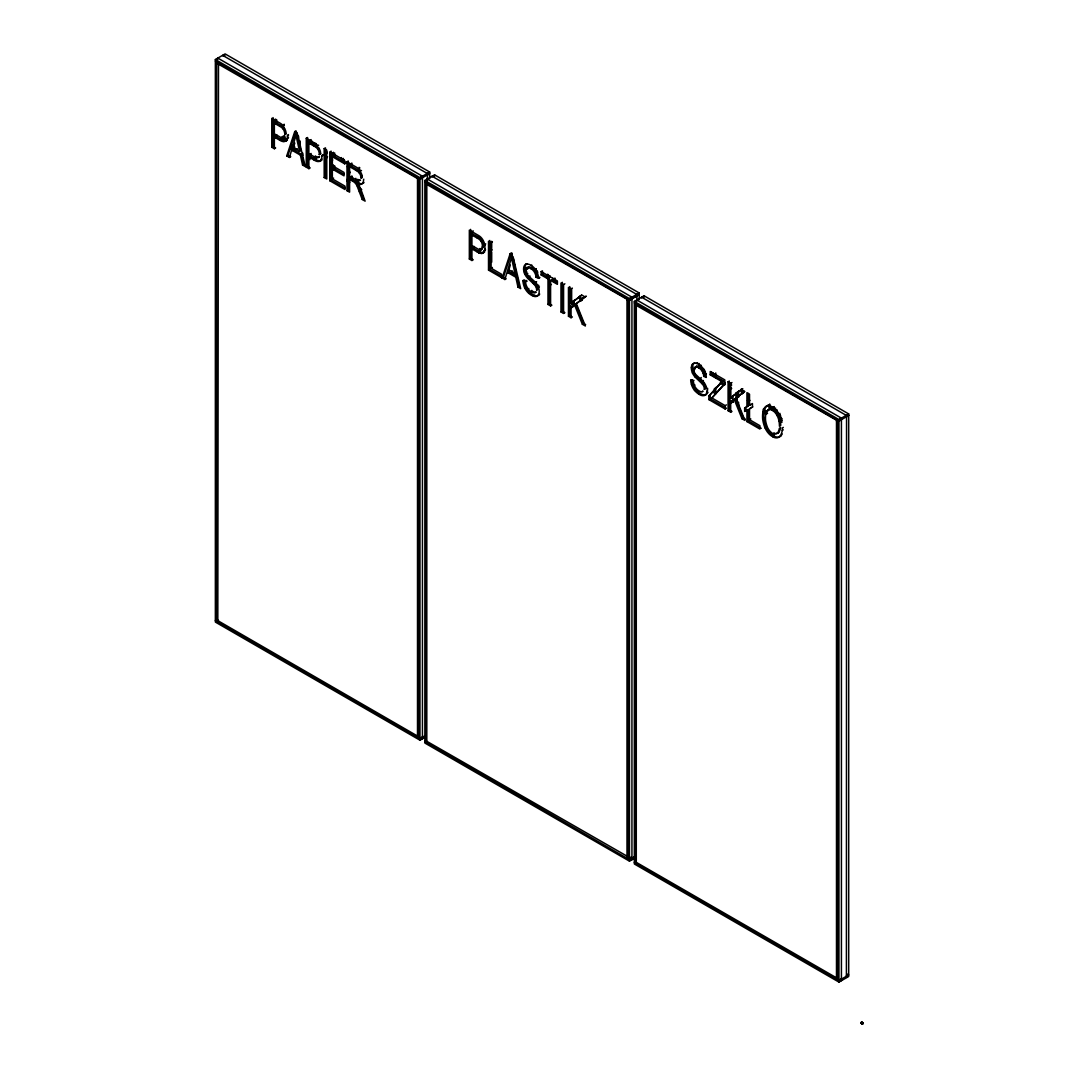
<?xml version="1.0" encoding="UTF-8"?>
<svg xmlns="http://www.w3.org/2000/svg" width="1078" height="1078" viewBox="0 0 1078 1078"><rect width="100%" height="100%" fill="white"/><g stroke="black" fill="none" stroke-linecap="round" stroke-linejoin="round"><path stroke-width="1.5" d="M862.669 1023.318A27.839 18.892 -49.2 0 0 862.669 1022.712A23.864 10.955 8.6 0 0 862.171 1022.443A23.864 10.955 8.6 0 0 861.686 1022.173L861.955 1023.197M861.295 1023.291L862.373 1024.073L862.36 1022.604L862.643 1023.925L862.643 1022.726L861.295 1022.496M862.4 1022.658L862.562 1022.752A23.77 10.915 -68.6 0 1 862.643 1023.251L862.562 1023.884C860.311 1021.877 861.942 1023.911 861.591 1022.119C860.46 1021.85 864.381 1024.922 861.591 1023.318A23.864 16.21 -10.8 0 1 862.13 1023.561L862.629 1022.726L862.373 1023.871A27.839 12.626 -68.9 0 1 862.467 1023.399L861.686 1022.47M862.656 1022.699A27.947 18.973 -10.8 0 0 862.13 1022.389C860.177 1022.065 863.06 1024.814 862.023 1023.844M862.333 1023.696L862.562 1023.507A27.839 18.798 -49.7 0 1 862.548 1023.965L862.211 1023.642A27.839 12.774 -68.6 0 1 862.292 1022.941A27.947 12.828 8.6 0 1 861.74 1022.604L862.306 1024.033L862.023 1022.982M862.602 1023.628C862.75 1022.564 860.271 1023.143 862.077 1022.443M861.591 1022.577L861.591 1023.116M861.335 1023.103L861.335 1022.267L862.602 1023.345L861.645 1023.696M426.875 180.848L427.319 179.042L631.937 297.178L631.937 859.732L630.374 859.705M217.5 59.223L217.823 58.104L422.441 176.24L422.441 738.78L421.66 738.834M636.478 301.112L636.802 299.994L841.419 418.129L841.419 980.684L839.129 980.454M289.456 157.455L296.76 132.769L294.739 131.61L286.748 155.892L289.456 157.455L290.75 156.701L288.042 155.138L286.748 155.892M293.405 147.753L294.793 143.037M292.65 150.664L293.499 147.78L294.806 147.026L293.944 149.909L292.65 150.664L300.385 155.124L302.568 165.028L305.276 166.578L297.528 134.157L296.504 137.634L299.522 151.257L300.816 150.502L297.797 136.879L296.504 137.634M504.868 279.525L512.319 254.934L510.15 253.68L502.159 277.962L504.868 279.525L506.161 278.784L503.453 277.221L502.159 277.962M508.021 272.626L510.352 264.945M511.942 260.108L513.02 256.551L520.687 288.661L517.979 287.098L515.796 277.208L508.102 272.774L508.978 269.891L514.934 273.34L516.227 272.586L513.249 259.353L511.942 260.108L514.934 273.34M549.106 278.38L549.955 275.591M288.042 155.138L296.032 130.856L294.739 131.61M503.453 277.221L511.444 252.939L510.15 253.68M546.681 277.302L547.691 274.203M547.462 278.111L548.486 274.998M846.405 977.396L846.553 414.666M427.252 180.026L427.575 172.776M636.748 300.978L637.071 293.715M426.807 742.405L426.807 182.384M636.289 863.357L636.289 303.336M217.325 621.467L218.484 620.281M699.784 379.86L701.226 377.529M846.985 975.361L846.23 976.331M701.953 382.771L703.408 380.507M319.789 161.39L321.783 158.735M324.801 154.747L326.796 152.092L325.354 149.303M325.098 155.326L327.092 152.672M324.653 160.622L327.577 156.755M479.4 251.268L484.413 244.612M478.699 253.168L485.72 243.871M482.338 253.074L485.248 249.207M483.631 252.319L485.572 249.746M628.339 858.762L626.992 856.889L626.992 300.034L627.8 299.185M837.822 979.713L836.488 977.827L836.488 420.972L837.822 419.692M726.451 404.87L725.157 405.624L711.884 397.957L724.834 383.296L724.834 379.914L710.2 371.479L710.2 374.848L721.761 381.531L723.068 380.777L711.507 374.106L710.2 374.848M725.049 383.768L711.884 397.957M708.906 399.615L710.2 398.873L726.451 408.252L725.157 409.007L708.906 399.615L708.906 396.098L721.761 381.531M708.906 396.098L723.068 380.777M630.104 298.539L631.937 298.754L630.805 299.509M418.857 177.789L417.509 179.083L417.509 735.937L418.857 737.81M568.456 316.245L569.763 315.49L572.351 316.999L571.057 317.74L568.456 316.245L568.456 287.354L571.057 288.85L571.057 303.241L581.675 294.981L584.977 296.895L586.284 296.14L576.339 303.619L585.354 326.001L582.376 324.276L574.587 304.98L575.895 304.225L583.67 323.535L585.664 324.68M581.648 295.264L571.057 303.241M571.057 317.74L571.057 307.729L574.587 304.98M576.339 303.619L584.977 296.895M575.895 304.225L571.057 307.729M730.682 397.688L742.594 388.673L730.682 397.688L730.682 383.296L728.081 381.787L728.081 410.691L730.682 412.187L731.975 411.446L729.375 409.936L728.081 410.691M730.682 412.187L730.682 402.175L735.519 398.671L743.294 417.968L745.289 419.126M735.519 398.671L730.682 402.175M734.212 399.426L741.987 418.722L744.979 420.447L735.964 398.065L744.602 391.327L741.287 389.427M744.669 391.543L735.964 398.065M422.441 177.816L421.309 178.571M841.419 419.706L840.288 420.46M428.006 174.703L427.171 174.676M637.502 295.642L636.667 295.628M846.985 416.593L846.149 416.566M425.797 736.853L419.975 740.209L215.357 622.073L215.357 59.519L225.1 53.9L429.718 172.035L429.718 178.652M418.641 736.692L217.823 620.645L218.484 63.427M271.764 147.241L273.057 146.487L275.658 147.982L274.364 148.737L271.764 147.241L271.764 118.337L274.364 119.847L275.658 119.092M275.335 123.781L276.642 123.027L281.062 125.587A8.934 5.161 60 0 1 284.511 128.363A6.751 3.894 60 0 1 286.074 133.335L284.767 134.09A6.751 3.894 60 0 0 283.218 129.117A8.934 5.161 60 0 0 279.754 126.328L275.335 123.781L275.335 120.399L279.471 122.798A20.603 11.898 60 0 1 283.487 125.668L284.134 125.291M279.754 126.328L281.062 125.587M283.366 128.552A31.356 18.11 60 0 1 283.703 125.627L284.349 125.25M283.218 129.117L284.511 128.363M283.204 137.068A7.047 4.069 60 0 0 285.01 136.879L283.716 137.62A7.047 4.069 60 0 1 279.808 136.866L275.335 134.292L275.335 137.674L276.642 136.919L280.94 139.399A10.578 6.104 60 0 0 286.937 140.369A11.939 6.886 60 0 0 287.462 139.79M288.459 134.548L287.368 135.72L288.446 135.1M275.335 137.674L279.647 140.153L280.94 139.399M288.459 135.585L287.368 136.205A11.939 6.886 60 0 1 285.643 141.124A10.578 6.104 60 0 1 279.647 140.153M283.137 136.057A25.697 14.836 60 0 0 284.215 139.008L282.908 139.763A25.697 14.836 60 0 1 281.843 136.798M285.98 140.531A9.284 5.363 60 0 1 285.401 139.439L286.047 139.062M285.643 141.124L286.937 140.369M292.151 149.397A12.734 7.357 60 0 1 290.791 148.831L291.437 145.072M306.273 138.267L307.58 137.512L307.58 166.416L310.181 167.912L308.874 168.667L306.273 167.171L306.273 138.267L308.874 139.763L308.874 168.667M290.791 148.831L292.084 148.077L292.084 144.695M291.639 150.085L292.933 149.33M309.858 143.711L311.151 142.956L315.571 145.517A8.934 5.161 60 0 1 319.021 148.292A6.751 3.894 60 0 1 320.584 153.265L319.29 154.019A6.751 3.894 60 0 0 317.727 149.047A8.934 5.161 60 0 0 314.277 146.258L309.858 143.711L309.858 140.329L311.151 139.588M314.533 142.822L313.226 143.576L311.771 141.043M314.277 146.258L315.571 145.517M300.385 155.124L301.678 154.383L303.875 164.274L302.568 165.028M318.643 145.22L317.997 145.597A20.603 11.898 60 0 0 313.981 142.714L309.858 140.329M317.727 149.047L319.021 148.292M321.972 159.719A11.939 6.886 60 0 1 321.46 160.299L320.153 161.053A10.578 6.104 60 0 1 314.156 160.083L309.858 157.59L309.858 154.221L311.151 153.467M324.182 148.602L325.489 147.861L325.489 176.752L324.182 177.506L324.182 148.602L326.782 150.112L326.782 179.002L324.182 177.506M309.858 157.59L311.151 156.849L311.151 154.599M309.858 154.221L314.318 156.795L315.625 156.054M313.226 158.048L314.533 157.294M322.767 154.599L321.877 155.65L322.955 155.016M314.156 160.083L315.463 159.328A10.578 6.104 60 0 0 321.46 160.299M322.753 155.636L321.891 156.135A11.939 6.886 60 0 1 320.153 161.053M306.273 167.171L307.58 166.416M332.347 156.701L333.641 155.946L345.998 163.074L344.69 163.829L332.347 156.701L332.347 165.702L344.044 172.453L344.044 175.835L332.347 169.084L332.347 178.84L345.014 186.157L345.014 189.526L329.747 180.713L329.747 151.809L344.69 160.447L344.69 163.829M332.347 169.084L333.641 168.33L344.044 174.326M346.995 161.781L348.302 161.026L348.302 189.93L346.995 190.671L346.995 161.781L349.595 163.277L349.595 192.18L346.995 190.671M350.579 163.843L351.873 163.088L351.873 166.47L357.68 169.812A7.869 4.541 60 0 1 360.483 172.143A5.39 3.113 60 0 1 362.275 176.913L360.982 177.654A5.39 3.113 60 0 0 359.19 172.898A7.869 4.541 60 0 0 356.373 170.567L350.579 167.225L350.579 163.843L356.198 167.09A13.677 7.896 60 0 1 360.874 170.89L361.521 170.526M350.579 167.225L351.873 166.47M332.347 178.84L333.641 178.086M329.747 180.713L331.04 179.959L344.933 187.976M356.373 170.567L357.68 169.812M359.19 172.898L360.483 172.143M357.721 183.92A9.325 5.377 60 0 0 362.653 183.206L363.96 182.452A9.325 5.377 60 0 1 359.028 183.166L357.721 183.92A11.171 6.455 60 0 1 359.365 186.211A23.959 13.839 60 0 1 361.534 191.17L365.119 201.141L362.248 199.47L356.966 185.712A6.562 3.786 60 0 0 352.91 181.333L350.579 179.986L352.169 179.029M352.91 181.333L354.217 180.578A6.562 3.786 60 0 1 358.26 184.971L363.542 198.729L362.248 199.47M361.359 176.509L362.019 176.132A5.161 2.978 60 0 0 361.373 176.145M350.579 179.986L350.579 176.603L356.373 179.945L357.236 179.447M356.036 180.309L357.33 179.554A9.406 5.43 60 0 0 359.553 185.039L358.26 185.793A9.406 5.43 60 0 1 356.036 180.309A12.424 7.169 60 0 1 355.821 178.315M362.275 177.25L360.982 178.18L362.275 177.425M363.798 179.191L363.582 179.487A11.023 6.36 60 0 1 362.653 183.206M356.966 185.712L358.26 184.971M359.351 191.628L360.658 190.873M215.357 59.519L419.975 177.654L429.718 172.035M429.718 173.531L419.975 179.231L215.357 61.028M634.848 858.048L629.471 861.16L424.853 743.025L424.853 180.471L434.596 174.852L639.214 292.987L639.214 299.59M471.935 231.635L469.334 230.126L469.334 259.016L470.628 258.262L473.229 259.771L471.935 260.512L471.935 231.635L473.229 230.894M472.905 235.556L474.212 234.815L478.632 237.362A9.338 5.39 60 0 1 482.068 240.124A6.037 3.49 60 0 1 483.658 244.881L482.365 245.636A6.037 3.49 60 0 0 480.775 240.879A9.338 5.39 60 0 0 477.325 238.117L472.905 235.556L472.905 232.201L478.686 235.583A9.796 5.646 60 0 1 481.057 237.443A8.422 4.864 60 0 1 484.17 242.685A13.96 8.058 60 0 1 484.938 247.495A15.456 8.92 60 0 1 484.332 251.295A8.449 4.878 60 0 1 481.772 253.465A13.974 8.072 60 0 1 477.217 251.929L472.905 249.449L472.905 246.067L477.379 248.654A8.435 4.878 60 0 0 480.828 249.611L482.122 248.87A8.435 4.878 60 0 1 479.872 248.519M477.325 238.117L478.632 237.362M480.775 240.879L482.068 240.124M472.905 249.449L474.212 248.695L478.511 251.187A13.974 8.072 60 0 0 483.079 252.71A8.449 4.878 60 0 0 484.628 252.036M502.806 276.844L501.513 277.598L488.509 270.093L488.509 241.189L491.11 242.698L492.403 241.944M477.217 251.929L478.511 251.187M481.772 253.465L483.079 252.71M491.11 242.698L491.11 268.206L492.403 267.465M488.509 270.093L489.803 269.338L501.364 276.008M508.102 272.774L509.409 272.02L517.09 276.453L519.286 286.357L517.979 287.098M536.615 289.78A5.094 2.938 60 0 0 534.189 284.457L527.87 278.461A8.651 4.999 60 0 1 524.555 273.556A8.84 5.107 60 0 1 523.612 269.001A9.689 5.592 60 0 1 525.552 264.433L526.859 263.692A9.689 5.592 60 0 0 524.905 268.247A8.84 5.107 60 0 0 525.848 272.815A8.651 4.999 60 0 0 529.177 277.706L535.496 283.703A5.094 2.938 60 0 1 537.909 289.025L536.615 290.009L537.909 289.254M512.171 274.001L513.478 273.246L516.079 274.755L514.772 275.496L512.171 274.001L512.171 270.807M523.612 269.001L524.905 268.247M524.245 269.338L525.538 268.584A8.732 5.04 60 0 1 527.438 267.169M525.552 264.433A10.497 6.064 60 0 1 531.158 265.431L531.804 265.053M527.56 267.883L528.853 267.142A7.519 4.339 60 0 1 532.249 267.95A6.63 3.827 60 0 1 537.262 276.238L535.968 276.992A6.63 3.827 60 0 0 530.955 268.705A7.519 4.339 60 0 0 527.56 267.883A5.377 3.099 60 0 0 526.212 270.565A17.14 9.904 60 0 0 526.374 272.182A3.436 1.994 60 0 0 527.021 273.974A6.347 3.665 60 0 0 529.177 276.534L535.348 282.193A8.732 5.04 60 0 1 538.515 287.327A12.208 7.047 60 0 1 539.202 291.316A10.767 6.212 60 0 1 538.057 295.318A9.459 5.457 60 0 1 533.314 296.127A15.9 9.176 60 0 1 528.759 293.337A11.508 6.643 60 0 1 524.716 287.988A14.728 8.503 60 0 1 522.951 280.59L524.258 279.849A14.728 8.503 60 0 0 526.024 287.247A11.508 6.643 60 0 0 530.053 292.596A15.9 9.176 60 0 0 534.607 295.385A9.459 5.457 60 0 0 538.784 295.143M524.42 272.033L524.851 271.777A12.208 7.047 60 0 1 525.538 268.584M515.796 277.208L517.09 276.453M530.955 268.705L532.249 267.95M524.555 273.556L525.848 272.815M534.459 268.84L533.583 269.338A6.347 3.665 60 0 0 535.739 269.244L536.251 268.948M526.36 273.866L526.158 274.122A5.094 2.938 60 0 1 526.819 271.966M527.021 273.974L527.802 273.516M538.555 278.34L535.955 277.221L537.262 276.467L539.862 277.598L538.555 278.34A12.64 7.303 60 0 0 536.682 271.292L537.343 270.915M535.537 272.384L536.184 272.006A8.651 4.999 60 0 0 537.477 272.074M529.177 276.534L530.039 276.035M527.87 278.461L529.177 277.706M541.156 271.589L542.463 270.834L542.463 274.216L549.281 278.151L549.281 303.673L551.882 305.182L550.588 305.923L547.988 304.427L547.988 278.906L541.156 274.971L541.156 271.589L557.407 280.967L557.407 284.349L550.588 280.401L550.588 305.923M522.951 280.59L525.552 281.722L526.859 280.967M541.156 274.971L542.463 274.216M524.716 287.988L526.024 287.247M532.977 282.732A9.298 5.363 60 0 0 534.607 282.881L535.901 282.126A8.745 5.053 60 0 0 536.642 281.843M534.189 284.457L535.496 283.703M525.552 281.722A8.745 5.053 60 0 0 528.153 288.904L528.799 288.527M547.988 278.906L549.281 278.151M536.224 286.748A11.508 6.643 60 0 0 538.043 285.926L538.69 285.549M538.515 287.327L539.391 286.829M550.588 280.401L551.882 279.66L557.339 282.813M528.759 293.337L530.053 292.596M528.153 288.904A9.298 5.363 60 0 0 531.548 291.936L531.98 291.68M533.314 296.127L534.607 295.385M538.057 295.318L539.35 294.563A10.767 6.212 60 0 0 539.701 294.051M560.978 311.933L562.285 311.178L564.885 312.687L563.578 313.428L560.978 311.933L560.978 283.029L563.578 284.538L564.885 283.784M571.057 288.85L572.351 288.096M547.988 304.427L549.281 303.673M582.592 297.865L581.931 298.242A8.435 4.878 60 0 0 582.457 298.889M581.635 300.614L580.988 300.991A8.449 4.878 60 0 1 578.697 296.76M582.376 324.276L583.67 323.535M426.362 183.233L427.319 184.742L627.652 299.657M424.853 180.471L629.471 298.606L639.214 292.987M424.853 181.966L629.471 300.183L639.214 294.483M629.471 300.183L639.214 294.55L637.906 293.809M634.336 301.422L644.078 295.79L848.696 413.925L848.696 976.479L838.953 982.098L634.336 863.977L634.336 301.422L838.953 419.558L848.696 413.925M636.047 304.724L637.462 305.317M704.352 388.956A5.161 2.978 60 0 0 702.048 383.701L695.31 377.273A9.715 5.606 60 0 1 692.426 372.988A10.308 5.956 60 0 1 691.362 367.692A9.985 5.767 60 0 1 692.345 364.391L693.653 363.636A9.042 5.228 60 0 1 694.69 362.774M692.345 364.391A9.042 5.228 60 0 1 696.253 363.367L697.547 362.626M691.362 367.692L692.669 366.938A9.985 5.767 60 0 1 693.653 363.636M695.539 366.951L696.846 366.197A8.543 4.932 60 0 1 699.999 367.086A7.29 4.218 60 0 1 703.732 370.859A7.802 4.501 60 0 1 704.999 375.602L703.705 376.357A7.802 4.501 60 0 0 702.438 371.614A7.29 4.218 60 0 0 698.706 367.841A8.543 4.932 60 0 0 695.539 366.951A5.201 3.005 60 0 0 693.949 369.7A5.174 2.991 60 0 0 694.542 372.624A4.662 2.695 60 0 0 696.253 374.996L703.099 381.329A9.648 5.565 60 0 1 706.858 388.915L707.72 388.417M693.949 369.7L694.933 369.134M696.253 363.367A14.122 8.152 60 0 1 700.713 365.86L701.36 365.482M698.706 367.841L699.999 367.086M700.713 365.065A11.023 6.36 60 0 0 701.401 367.531L700.107 368.272A11.023 6.36 60 0 1 699.177 363.502M692.426 372.988L693.733 372.247A10.308 5.956 60 0 1 692.669 366.938M704.446 369.444L703.57 369.943A7.869 4.541 60 0 0 705.416 371.667M702.438 371.614L703.732 370.859M695.31 377.273L696.604 376.518L703.341 382.946A5.161 2.978 60 0 1 705.659 388.201L704.365 389.347L705.659 388.201M706.804 394.076A9.406 5.43 60 0 1 705.794 394.696L704.5 395.437A10.74 6.198 60 0 1 699.07 394.319A14.971 8.637 60 0 1 694.542 390.425A10.12 5.848 60 0 1 691.483 384.63A14.647 8.462 60 0 1 690.702 379.726L693.949 380.48M704.379 374.524L704.702 374.335A11.171 6.455 60 0 1 706.333 373.931A9.325 5.377 60 0 1 701.401 367.531M704.46 374.753A11.171 6.455 60 0 1 705.039 374.686L706.333 373.931M691.483 384.63L692.777 383.889A14.647 8.462 60 0 1 692.036 379.752M701.845 392.028A12.208 7.047 60 0 1 697.601 389.859A8.112 4.689 60 0 1 694.313 385.358L694.96 384.994M702.048 383.701L703.341 382.946M694.542 390.425L695.836 389.67A14.971 8.637 60 0 0 700.377 393.564A10.74 6.198 60 0 0 705.794 394.696M702.492 391.651L703.139 391.274A12.208 7.047 60 0 1 702.452 391.085M699.07 394.319L700.377 393.564M707.815 389.913L706.939 390.411A12.424 7.169 60 0 1 706.723 392.527A9.406 5.43 60 0 1 704.5 395.437M706.723 392.527L707.694 391.974M728.081 381.787L729.375 381.046M730.682 383.296L731.975 382.542M731.719 385.021L730.412 385.776L730.412 382.771M731.719 398.159L730.412 398.914L730.412 389.158L731.719 388.403L729.119 386.908M749.089 397.31L748.442 397.688A7.047 4.069 60 0 1 747.728 397.297M744.655 408.023L745.949 407.268L745.949 410.664L744.655 411.419L744.655 408.023L748.226 405.961L748.226 393.483M748.226 405.961L746.933 406.716L746.933 392.675L749.533 394.171L749.533 405.22L752.457 403.536L752.457 407.093M749.533 405.22L750.827 404.466M761.23 428.33L748.226 420.824L748.226 409.519L746.933 410.273L746.933 421.565L759.923 429.071L759.923 425.702L749.533 419.692L749.533 408.778L750.827 408.023M741.987 418.722L743.294 417.968M772.481 409.074A8.92 5.147 60 0 0 769.099 409.451L767.792 410.206A13.246 7.654 60 0 0 765.852 413.75A31.356 18.11 60 0 0 765.555 420.339A21.56 12.451 60 0 0 767.563 427.562A9.284 5.363 60 0 0 771.969 433.006L771.969 436.388A12.734 7.357 60 0 1 764.976 427.831A25.697 14.836 60 0 1 762.658 419.099A35.493 20.495 60 0 1 762.981 411.446A17.383 10.039 60 0 1 765.542 406.756L766.835 406.002A12.491 7.209 60 0 1 769.705 405.032M762.981 411.446L764.289 410.691A17.383 10.039 60 0 1 766.835 406.002M749.533 419.692L750.827 418.951M746.933 421.565L748.226 420.824M772.939 410.705L772.939 407.322L774.247 406.581L774.247 409.95L772.939 410.705A8.92 5.147 60 0 1 777.117 415.582A13.246 7.654 60 0 1 779.057 421.377A31.356 18.11 60 0 1 779.434 426.268L780.728 425.514A31.356 18.11 60 0 0 780.351 420.622A13.246 7.654 60 0 0 778.424 414.841L777.117 415.582M765.852 413.75L767.159 412.995M767.792 410.206A8.92 5.147 60 0 1 771.969 410.139L772.616 409.761M775.608 408.077L775.392 408.212A11.939 6.886 60 0 0 776.173 412.766M762.658 419.099L763.952 418.345A35.493 20.495 60 0 1 764.289 410.691M779.92 413.359L779.044 413.858A7.047 4.069 60 0 0 780.863 416.135M777.764 414.747L778.424 414.37A11.939 6.886 60 0 1 776.888 409.68M781.927 422.374A17.383 10.039 60 0 0 779.381 414.747L780.027 414.37M765.057 427.885L766.364 427.131A25.697 14.836 60 0 1 763.952 418.345M779.057 421.377L780.351 420.622M772.939 433.572L774.247 432.817L774.247 436.199L772.939 436.954L772.939 433.572A9.284 5.363 60 0 0 777.359 433.221L778.653 432.467A21.56 12.451 60 0 0 780.661 427.548L779.354 428.303A21.56 12.451 60 0 1 777.359 433.221M783.329 427.387L782.358 427.953A35.493 20.482 60 0 1 782.264 430.418A25.697 14.836 60 0 1 779.852 436.415A12.734 7.357 60 0 1 772.939 436.954M782.264 430.418L783.234 429.852M779.852 436.415L781.146 435.674A12.734 7.357 60 0 1 774.247 436.199M636.802 305.694L837.134 420.609M848.696 415.434L838.953 421.134L634.336 302.918M425.797 735.277L419.975 738.713L215.357 620.497M426.362 741.044L627.652 856.511M631.075 857.158L628.164 858.829L628.164 299.428M634.848 856.471L629.471 859.651L424.853 741.448M636.047 862.211L836.488 977.827L838.037 977.355M749.533 408.778L752.781 406.905M744.655 411.419L748.226 409.519M420.878 176.644L422.441 176.24M630.374 297.582L631.937 297.178M839.856 418.534L841.419 418.129M629.875 298.835L631.937 298.687M421.916 737.298L421.309 737.325M630.953 857.589L631.937 858.155L630.145 858.236M840.894 979.201L840.288 979.228M628.784 300.102L626.992 300.034M838.266 421.053L836.488 420.972M222.634 55.692L224.938 55.544M432.13 177.021L432.13 176.266L433.693 176.293M641.612 297.973L641.612 297.218L643.175 297.245M418.641 179.204L217.823 63.804L216.88 62.295M631.937 858.236L629.875 857.603M217.823 620.645L216.88 620.093M628.784 857.913L626.992 856.889M838.266 978.864L836.488 977.827M703.705 376.357L706.306 377.475A11.696 6.751 60 0 0 704.284 370.145A11.696 6.751 60 0 0 700.713 365.86M861.753 1022.294L861.591 1022.2A23.77 16.049 -49.7 0 1 861.538 1022.779L862.077 1023.601A23.864 16.116 -10.3 0 1 862.521 1023.911L861.335 1022.914M862.333 1024.019L861.672 1023.682L862.602 1022.739M847.402 414.747L848.696 415.502M222.634 55.328L427.252 173.464M432.13 176.266L636.748 294.402M641.612 297.218L846.23 415.353M720.023 379.766L725.211 382.771M721.317 382.394L725.211 384.644M549.012 283.258L551.397 284.632M720.023 383.148L723.917 385.398M763.237 409.222L766.849 411.311M763.682 411.365L767.549 413.588M763.669 412.847L766.242 414.343M354.217 180.578L351.873 179.231L351.873 175.849M569.777 305.748L572.661 307.419M306.731 154.302L315.463 159.328M293.499 147.78L299.522 151.257M307.014 156.337L309.912 158.008M347.035 179.447L349.744 181.01M728.755 399.83L732.932 402.242M293.944 149.909L301.678 154.383M307.163 157.927L310.046 159.598M347.089 180.969L349.798 182.532M728.849 401.38L731.625 402.983M491.11 268.206L501.513 274.216L501.513 277.598M469.334 259.016L471.935 260.512M847.402 974.148L848.696 974.903L838.953 980.603L634.336 862.4M862.373 1024.073L862.333 1024.1A27.947 18.865 -10.3 0 1 861.901 1023.736L861.901 1023.548M311.609 141.326L313.792 145.112M488.671 241.822L491.703 247.684L491.703 241.283M489.466 244.585L492.296 250.056M488.873 246.7L491.703 252.171L491.703 262.183M330.569 154.882L332.078 157.806L332.078 153.009M330.555 156.081L332.671 160.177M330.663 159.557L332.078 162.293L332.078 172.305M347.426 166.645L350 172.534M351.927 176.954L353.207 179.891M343.114 158.304L345.054 162.751M347.642 168.667L349.582 173.113M341.16 157.577L343.114 162.01M347.642 172.386L349.582 176.819M217.823 63.804L217.406 62.241M770.689 406.271L771.444 409.465M554.887 278.03L556.032 282.813M554.577 279.094L555.291 282.261M552.933 278.259L553.634 281.425M769.692 404.021L770.716 408.67M768.398 404.776L769.422 409.424M838.953 419.558L838.953 982.098M837.66 420.38L837.66 979.781M771.969 410.139L771.969 406.77A12.491 7.209 60 0 0 765.542 406.756M738.578 390.95L738.578 397.364M738.578 402.175L738.578 406.999M737.271 391.907L737.271 404.749M735.978 392.648L735.978 402.283M733.013 395.761L733.013 402.188M729.375 382.65L729.375 409.936M725.157 405.624L725.157 409.007M715.765 372.961L715.765 377.772M715.765 387.406L715.765 393.82L713.164 392.325L714.458 391.57L714.458 388.363M714.458 373.918L714.458 377.125M713.164 373.055L713.164 376.276M711.507 371.843L711.507 374.106M710.2 395.356L710.2 398.873M644.078 295.79L644.078 297.299M635.643 303.74L635.643 863.141M629.471 298.606L629.471 861.16M574.251 300.21L574.251 305.02M572.957 301.018L572.957 304.212L571.65 304.966L571.65 289.012M569.763 286.6L569.763 315.49M563.578 284.538L563.578 313.428M562.554 299.334L562.554 301.584M562.285 282.288L562.285 311.178M514.772 264.339L514.772 275.496M513.478 258.895L513.478 262.089M512.171 253.263L512.171 258.046M489.803 240.448L489.803 269.338M474.212 246.444L474.212 248.695M470.628 229.371L470.628 258.262M434.596 174.852L434.596 176.347M427.319 179.042L427.319 180.552M426.147 182.802L426.147 742.203M419.975 177.654L419.975 740.209M418.682 178.49L418.682 737.891M350.902 164.139L350.902 167.346M350.902 176.981L350.902 180.188M334.679 152.941L334.679 156.148M334.679 165.783L334.679 168.99M333.385 152.267L333.385 157.065M333.385 164.88L333.385 169.893M331.04 151.068L331.04 179.959M315.827 143.387L315.827 146.514M315.827 156.472L315.827 159.692M311.151 140.706L311.151 142.956M302.837 153.17L302.837 155.421M276.642 119.658L276.642 123.027M276.642 134.669L276.642 136.919M274.364 119.847L274.364 148.737M273.057 117.596L273.057 146.487M217.823 58.104L217.823 58.845M216.665 61.85L216.665 621.251M535.173 292.084A8.422 4.864 60 0 0 536.224 292.084L534.931 292.839A8.422 4.864 60 0 1 531.548 291.936M534.028 291.774A8.422 4.864 60 0 1 533.435 291.518M527.533 269.177A5.377 3.099 60 0 1 527.654 268.611M528.112 267.681A5.377 3.099 60 0 1 528.853 267.142M532.262 290.817A9.298 5.363 60 0 1 531.67 290.386M531.158 265.431A11.009 6.36 60 0 1 536.682 271.292M317.026 156.795A7.047 4.069 60 0 0 319.519 156.795L318.226 157.55A7.047 4.069 60 0 1 314.318 156.795M359.594 180.026A7.869 4.541 60 0 0 360.483 180.12L359.19 180.875A7.869 4.541 60 0 1 356.373 179.945M358.637 179.716A7.869 4.541 60 0 1 358.152 179.487M288.473 137.445A11.939 6.886 60 0 1 288.23 138.321M359.028 183.166A11.171 6.455 60 0 1 359.607 183.893M359.095 167.333A13.677 7.896 60 0 1 359.89 167.939M695.836 389.67A10.12 5.848 60 0 1 692.777 383.889M707.828 392.473A9.406 5.43 60 0 1 707.559 393.079M695.283 368.258A5.201 3.005 60 0 1 696.846 366.197M696.604 376.518A9.715 5.606 60 0 1 693.733 372.247M771.835 434.596A12.734 7.357 60 0 1 766.283 427.09M767.873 410.947A13.246 7.654 60 0 1 769.099 409.451M774.449 410.071A8.92 5.147 60 0 1 778.612 414.949M778.653 432.467A9.284 5.363 60 0 1 775.917 433.289M782.224 433.949A25.697 14.836 60 0 1 781.712 434.852M694.313 385.358A13.92 8.031 60 0 1 693.302 380.857M772.939 407.322A12.491 7.209 60 0 1 779.381 414.747M538.542 285.252A14.728 8.503 60 0 1 538.043 285.926M526.738 281.412A9.459 5.457 60 0 1 525.956 280.293M524.609 268.826A8.732 5.04 60 0 1 527.411 267.856M536.035 269.001A3.436 1.994 60 0 1 535.739 269.244M537.787 272.128A8.651 4.999 60 0 1 535.55 272.842M534.607 282.881A8.745 5.053 60 0 0 535.982 282.126A9.298 5.363 60 0 1 534.27 281.991M582.282 300.236A8.449 4.878 60 0 1 579.991 296.005M538.178 285.818A11.508 6.643 60 0 1 536.076 286.02M782.022 420.474A10.578 6.104 60 0 1 778.868 417.644M747.499 400.544A10.578 6.104 60 0 0 748.604 401.151L749.897 400.396A10.578 6.104 60 0 1 747.714 399.008M742.082 394.022A11.939 6.886 60 0 1 740.923 389.374M705.039 374.686A9.325 5.377 60 0 1 703.099 372.988M782.237 418.938A10.578 6.104 60 0 1 778.424 414.37M743.389 393.281A11.939 6.886 60 0 1 742.365 389.751M704.284 374.672A23.959 13.839 60 0 1 704.702 374.335M361.75 189.688A10.74 6.198 60 0 1 358.26 185.793M300.183 141.029A35.493 20.495 60 0 1 300.102 142.296A25.697 14.836 60 0 1 299.873 143.455M299.576 144.56A25.697 14.836 60 0 1 299.199 145.611M296.841 149.047A12.734 7.357 60 0 1 293.459 149.707M283.676 141.447A12.734 7.357 60 0 1 282.827 139.722M293.971 145.799A9.284 5.363 60 0 1 290.791 145.449M297.056 134.454A31.356 18.11 60 0 0 296.908 133.254A13.246 7.654 60 0 0 296.719 132.298M297.245 136.825A31.356 18.11 60 0 1 297.272 137.971M283.703 125.627A13.246 7.654 60 0 1 284.134 124.213M285.401 139.439A21.56 12.451 60 0 1 284.161 135.801M298.552 136.071A31.356 18.11 60 0 1 298.566 138.334M298.31 140.383A21.56 12.451 60 0 1 298.054 141.285M293.768 145.166A9.284 5.363 60 0 1 292.947 145.004M297.137 148.777A12.734 7.357 60 0 1 293.445 148.656M284.983 140.692A12.734 7.357 60 0 1 284.12 138.968M286.061 133.632L284.767 134.71L286.061 133.632M320.584 153.561L319.29 154.639L320.584 153.561M483.631 245.407L482.351 246.552L483.631 245.407"/></g></svg>
